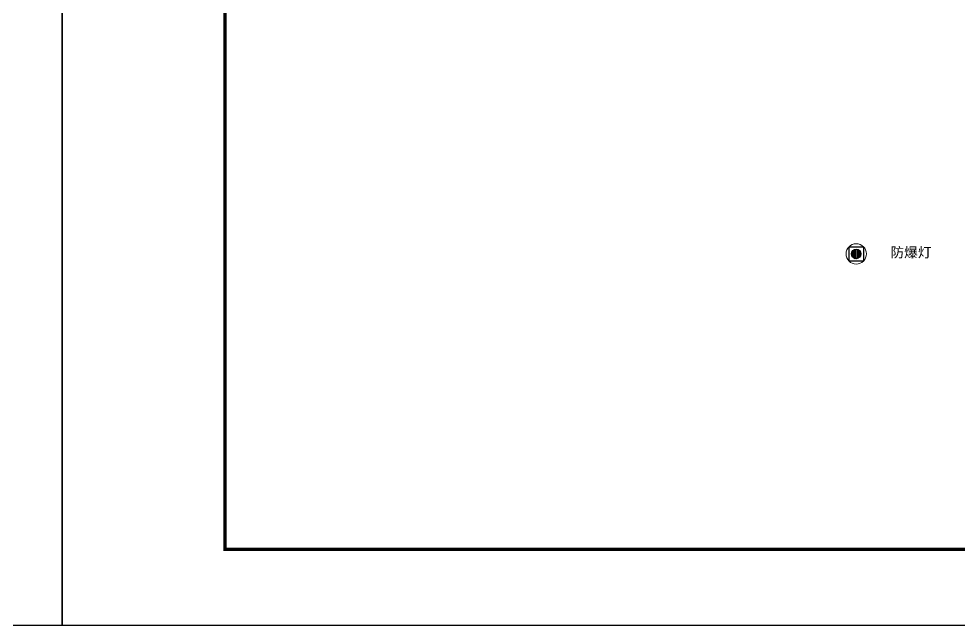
# Model space of a CAD drawing. Header units: millimetres. Extents: x 346472 to 732256, y -34068 to -15883.
# Drawn here: x 526157 to 533662, y -34068 to -29231 of the extents above; entities that cross this region are included whole.
import ezdxf

# ---------------------------------------------------------------- set-up
doc = ezdxf.new("R2010")
doc.units = ezdxf.units.MM
doc.header["$LTSCALE"] = 7
doc.layers.add('LD_light', color=253, linetype='Continuous')
doc.layers.add('图框', color=9, linetype='Continuous')
doc.layers.add('QUOTE', color=251, linetype='Continuous', lineweight=5)
doc.layers.add('TESTI', color=8, linetype='Continuous', lineweight=9)
doc.styles.get("Standard").update_dxf_attribs({"font": 'STKaiti.ttf'})

# ---------------------------------------------------------------- blocks, each defined once
blk = doc.blocks.new('12333')
at = {"layer": 'LD_light'}
h = blk.add_hatch(dxfattribs=at)
h.set_pattern_fill('DOTS', color=6, scale=90.551181, angle=-90, style=0)
h.set_pattern_definition([(270, (572990.7953, 65339.9095), (5.65944882, -2.8297244), [0, -5.65944882])])
h.paths.add_polyline_path([(568486.6, -26655.3, 1), (568412.2, -26655.3, 1)])
at = {"layer": 'LD_light', "color": 6, "elevation": -2.1}
blk.add_lwpolyline([(568506.9, -26597.8), (568506.9, -26712.8), (568391.9, -26712.8), (568391.9, -26597.8)], close=True, dxfattribs=at)
at = {"layer": 'LD_light', "color": 6}
blk.add_circle((568449.4, -26655.3, -2.1), 37.2, dxfattribs=at)
at = {"layer": 'QUOTE', "color": 6, "lineweight": 5}
blk.add_circle((568449.4, -26655.3, -2.1), 81.3, dxfattribs=at)

msp = doc.modelspace()

# ---------------------------------------------------------------- linework, layer by layer
at = {"layer": '图框', "color": 251}
for points in [[(500784, -34068.2), (526503.1, -34068.2), (526503.1, -15882.9), (500784, -15882.9)], [(526503.1, -34068.2), (552222.3, -34068.2), (552222.3, -15882.9), (526503.1, -15882.9)]]:
    msp.add_lwpolyline(points, close=True, dxfattribs=at)
at = {"layer": '图框', "color": 251, "const_width": 26}
msp.add_lwpolyline([(527802.1, -16489.1), (551616.1, -16489.1), (551616.1, -33462), (527802.1, -33462)], close=True, dxfattribs=at)

# ---------------------------------------------------------------- block references
at = {"layer": 'QUOTE', "color": 10, "lineweight": 5}
msp.add_blockref('12333', (-35609, -4451.1), dxfattribs=at)

# ---------------------------------------------------------------- texts
at = {"layer": 'TESTI', "insert": (533113.5, -31053.8, 0.3), "char_height": 80, "attachment_point": 1}
msp.add_mtext_dynamic_manual_height_columns('{\\fSimSun|b0|i0|c134|p2;防爆灯}', width=4467.949, gutter_width=12.5, heights=[0], dxfattribs=at)

doc.saveas('drawing.dxf')
